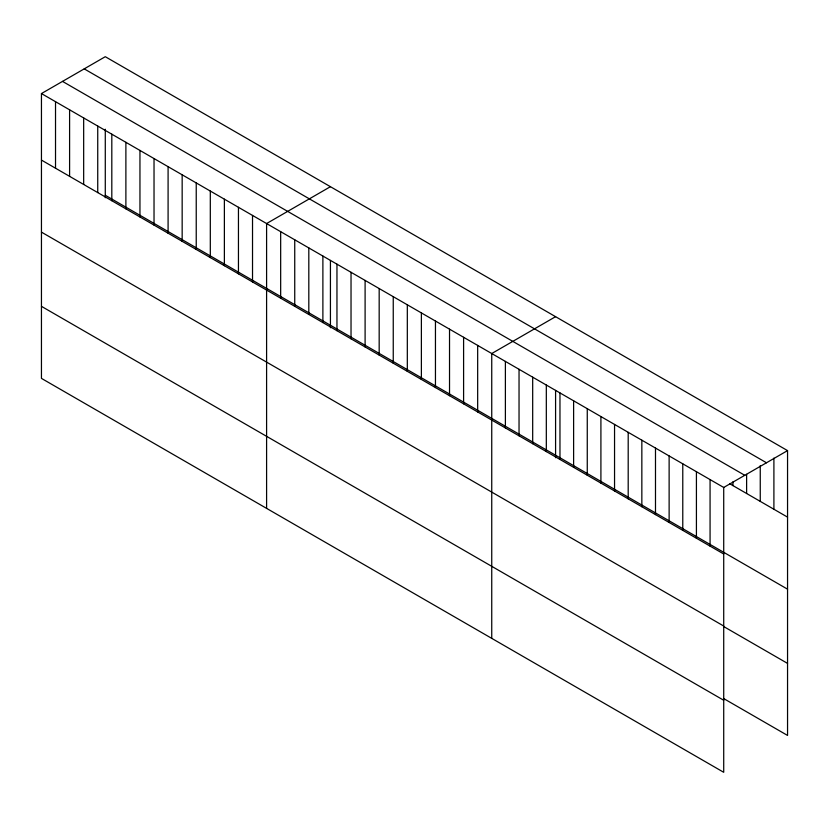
<?xml version="1.0" encoding="UTF-8"?>
<svg xmlns="http://www.w3.org/2000/svg" width="829" height="829" viewBox="0 0 829 829"><rect width="100%" height="100%" fill="white"/><g stroke="black" fill="none" stroke-linecap="round" stroke-linejoin="round"><path stroke-width="1.24" d="M105.283 129.231L105.283 197.748M330.429 260.42L330.429 327.735M555.585 390.407L555.585 457.722M41.45 93.563L723.717 487.462L723.717 772.296L41.45 378.387L41.45 93.563L105.283 56.704L787.55 450.613L787.55 735.437L723.52 698.474M330.429 186.691L266.596 223.55L266.596 508.374M555.585 316.678L491.742 353.537L491.742 638.361M723.717 487.462L787.55 450.613M84.216 68.869L766.483 462.769M62.517 81.397L744.784 475.307M729.821 483.804L787.55 517.13M105.283 195.271L787.55 589.17M41.45 160.09L723.717 553.99M41.45 232.13L723.717 626.03M723.52 626.434L787.55 663.397M41.45 306.347L723.717 700.256M773.903 458.085L773.903 509.255M760.255 465.556L760.255 501.379M746.618 474.312L746.618 493.504M732.971 481.784L732.971 485.618M710.07 479.587L710.07 546.114M696.422 471.711L696.422 538.228M682.775 463.836L682.775 530.353M669.127 455.95L669.127 522.477M655.49 448.074L655.49 514.602M641.843 440.199L641.843 506.716M628.195 432.323L628.195 498.84M614.548 424.438L614.548 490.965M600.911 416.562L600.911 483.089M587.264 408.687L587.264 475.204M573.616 400.811L573.616 467.328M559.969 392.925L559.969 459.453M546.321 385.05L546.321 451.577M532.684 377.174L532.684 443.691M519.037 369.299L519.037 435.816M505.389 361.413L505.389 427.94M477.67 345.413L477.67 411.94M463.598 337.289L463.598 403.816M449.525 329.165L449.525 395.692M435.453 321.041L435.453 387.568M421.381 312.916L421.381 379.444M407.319 304.792L407.319 371.319M393.247 296.668L393.247 363.195M379.174 288.544L379.174 355.071M365.102 280.42L365.102 346.947M351.03 272.295L351.03 338.823M336.957 264.171L336.957 330.698M322.885 256.047L322.885 322.574M308.813 247.923L308.813 314.45M294.741 239.799L294.741 306.326M280.668 231.674L280.668 298.202M252.524 215.426L252.524 281.953M238.451 207.302L238.451 273.829M224.379 199.178L224.379 265.705M210.307 191.053L210.307 257.581M196.235 182.929L196.235 249.456M182.162 174.805L182.162 241.332M168.09 166.681L168.09 233.208M154.028 158.557L154.028 225.084M139.956 150.432L139.956 216.96M125.884 142.308L125.884 208.835M111.811 134.184L111.811 200.711M97.739 126.06L97.739 192.587M83.667 117.936L83.667 184.463M69.595 109.811L69.595 176.339M55.522 101.687L55.522 168.214"/></g></svg>
